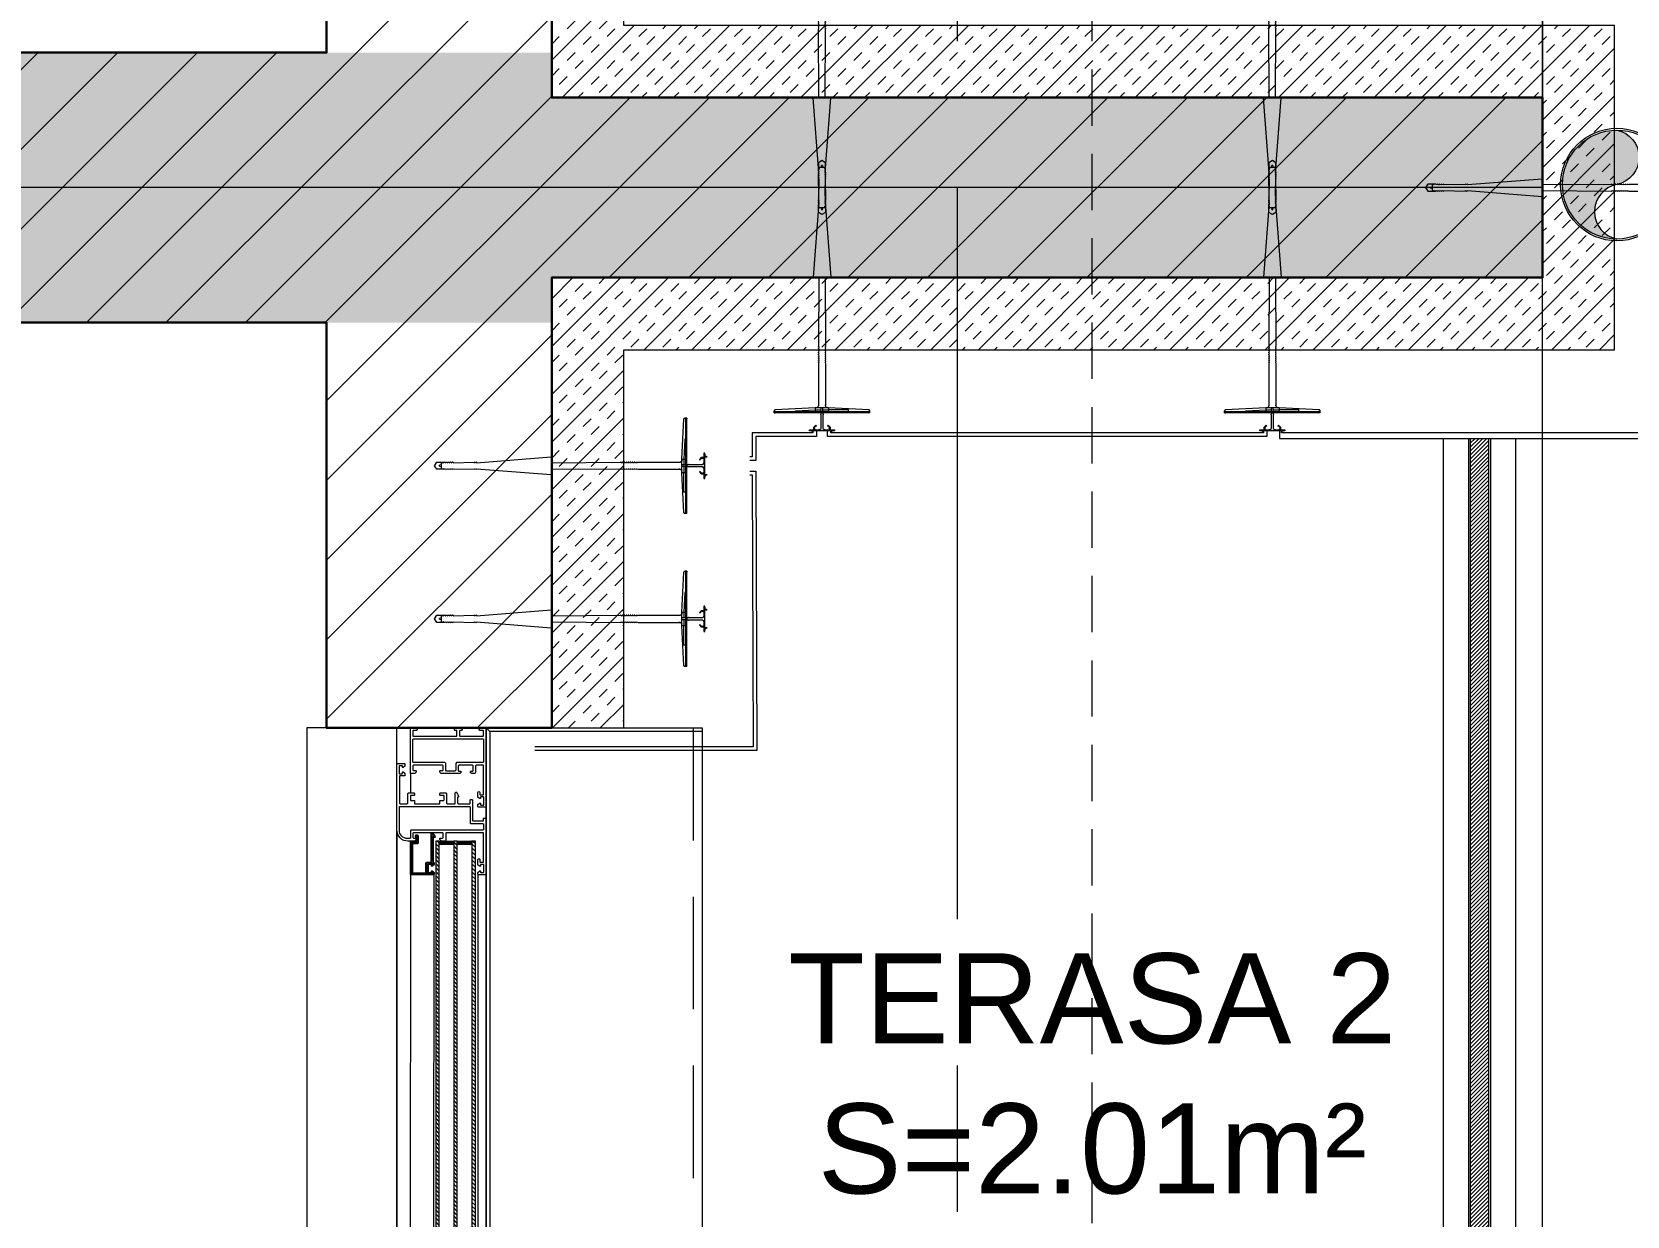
# Model space of a CAD drawing. Header units: centimetres. Extents: x 92587 to 105438, y -55119 to -48334.
# Drawn here: x 95411.4 to 95588.5, y -51086.6 to -50955.1 of the extents above; entities that cross this region are included whole.
import ezdxf

# ---------------------------------------------------------------- set-up
doc = ezdxf.new("R2010")
doc.units = ezdxf.units.CM
doc.header["$LTSCALE"] = 50
doc.header["$MEASUREMENT"] = 0
for name, pattern in [('AUSGEZOGEN', [0]), ('AXES', [2, 1.25, -0.25, 0.25, -0.25]), ('CACHE', [0.375, 0.25, -0.125]), ('CORNER', [20, 0, -20])]:
    doc.linetypes.add(name, pattern=pattern)
doc.layers.get('0').update_dxf_attribs({"color": 8})
for name, color, linetype, lineweight in [('ACITOP', 214, 'Continuous', 18), ('BETON CACHE', 4, 'CACHE', 5), ('CONSOLE ISOL.', 214, 'Continuous', 15), ('ISOLATION', 252, 'Continuous', 0), ('MACONNERIE COUPE', 7, 'Continuous', 30), ('MACONNERIE HACHURE', 253, 'Continuous', 13), ('WD_Corner', 154, 'Continuous', 5), ('WD_Dowel', 154, 'Continuous', 5), ('WD_Text_Legende', 154, 'AUSGEZOGEN', 5), ('WINDOWS', 21, 'Continuous', 5)]:
    doc.layers.add(name, color=color, linetype=linetype, lineweight=lineweight)
for name, color, linetype in [('AXES', 10, 'AXES'), ('BORD', 5, 'Continuous'), ('TALUS', 2, 'Continuous')]:
    doc.layers.add(name, color=color, linetype=linetype)
doc.layers.add('DEMOL', color=7, linetype='Continuous', lineweight=60, true_color=0xa87e00)
doc.layers.add('HYPALON', color=7, linetype='Continuous', true_color=0xffaa00)
doc.layers.add('WD_Assist1', color=6, linetype='CORNER', lineweight=0, plot=False)
doc.styles.add('RS_TEXT_1.50', font='arial.ttf', dxfattribs={"height": 12.5})

# ---------------------------------------------------------------- blocks, each defined once
blk = doc.blocks.new('A$C1cd8c289')
at = {"layer": 'AXES', "lineweight": 5, "ltscale": 1.3}
blk.add_line((805, 1580), (805, -1344.97), dxfattribs=at)
blk = doc.blocks.new('DRITARE POS 3')
at = {"layer": 'WINDOWS'}
h = blk.add_hatch(dxfattribs=at)
h.set_pattern_fill('ANSI31', color=140, scale=2.5, angle=450)
h.set_pattern_definition([(135, (-46708.9128, -43842.58123), (-0.2209708691, -0.2209708691), [])])
h.paths.add_polyline_path([(-8.71, -90.15), (-8.71, -147.54), (-8.31, -147.54), (-8.31, -90.15)])
h.paths.add_polyline_path([(-6.71, -90.15), (-6.71, -147.54), (-6.31, -147.54), (-6.31, -90.15)])
h.paths.add_polyline_path([(-4.71, -90.15), (-4.71, -147.53), (-4.31, -147.53), (-4.31, -90.15)])
at = {"layer": 'WINDOWS', "transparency": 33554559}
h = blk.add_hatch(dxfattribs=at)
h.set_pattern_fill('ANSI31', color=140, angle=450)
h.set_pattern_definition([(135, (-46708.90849, -43859.58123), (-0.08838834765, -0.08838834765), [])])
h.paths.add_polyline_path([(-6.71, -147.54), (-8.31, -147.54), (-8.31, -147.14), (-6.71, -147.14)])
h.paths.add_polyline_path([(-4.71, -147.54), (-6.31, -147.54), (-6.31, -147.14), (-4.71, -147.14)])
h.paths.add_polyline_path([(-6.71, -90.55), (-8.31, -90.55), (-8.31, -90.15), (-6.71, -90.15)])
h.paths.add_polyline_path([(-4.71, -90.55), (-6.31, -90.55), (-6.31, -90.15), (-4.71, -90.15)])
h = blk.add_hatch(dxfattribs=at)
h.set_pattern_fill('ANSI31', color=256, angle=450)
h.set_pattern_definition([(135, (-46708.71279, -43842.58135), (-0.08838834765, -0.08838834765), [])])
h.paths.add_polyline_path([(-1.72, -147.16, -0.414214), (-1.81, -147.25), (-2.28, -147.25, 0.414214), (-2.37, -147.34), (-2.37, -148.08, 1.835735), (-2.15, -147.94), (-2.15, -147.47), (-1.74, -147.47), (-1.5, -147.53), (-1.5, -143.85, 0.414214), (-1.55, -143.8), (-4.06, -143.8, 0.414214), (-4.12, -143.85), (-4.12, -144.06, 0.250765), (-4.09, -144.1), (-3.92, -144.24, 0.599022), (-3.84, -144.19), (-3.84, -144.06), (-3.46, -144.06), (-3.46, -144.92), (-3.84, -144.92), (-3.84, -144.79, 0.649779), (-3.93, -144.74), (-4.1, -144.88, 0.212283), (-4.12, -144.92), (-4.12, -145.12, 0.414214), (-4.06, -145.18), (-4.02, -145.18), (-4.02, -147.92), (-4.15, -147.92, 0.603122), (-4.23, -148.07), (-3.99, -148.42, 0.737396), (-3.82, -148.37), (-3.82, -145.18), (-3.31, -145.18, 0.414214), (-3.22, -145.08), (-3.22, -144.02), (-1.81, -144.02, -0.414214), (-1.72, -144.11)])
at = {"layer": 'WINDOWS', "color": 165, "linetype": 'CACHE'}
blk.add_line((-32.9, -160.11), (-32.9, 0), dxfattribs=at)
at = {"layer": 'WINDOWS'}
for p, q in [((-0.01, -148.63), (0, -88.98)), ((-9.89, -143.83), (-9.89, -93.83)), ((-9, -143.85), (-9, -93.83)), ((-4.11, -93.84), (-4.12, -143.85)), ((-1.5, -143.85), (-1.49, -93.84)), ((-9.9, -151.38), (-9.9, -150)), ((-1.5, -155.12), (-1.5, -152.86))]:
    blk.add_line(p, q, dxfattribs=at)
at = {"layer": 'WINDOWS', "color": 165}
for points in [[(-9.9, 0), (-9.9, -160.11), (-33.9, -160.11), (-33.9, 0)], [(-10.3, -159.71), (-10.3, -0.4), (-9.9, 0), (-9.9, -160.11)], [(0, 0), (0, -160.11), (10, -160.11), (10, 0)], [(-9.9, -160.11), (-33.9, -160.11), (-33.9, -159.71), (-10.3, -159.71)]]:
    blk.add_lwpolyline(points, close=True, dxfattribs=at)
at = {"layer": 'WINDOWS'}
for points in [[(-9.9, -160.11), (-9.9, 0), (0, 0), (0, -160.11)], [(-1.78, -158.84), (-1.83, -158.9), (-9.56, -158.9), (-9.62, -158.84), (-9.62, -156.3), (-9.56, -156.25), (-6.63, -156.25), (-6.54, -156.15), (-6.54, -155.41), (-6.44, -155.31), (-5.51, -155.31), (-5.42, -155.41), (-5.42, -156.15), (-5.32, -156.25), (-1.83, -156.25), (-1.78, -156.3)]]:
    blk.add_lwpolyline(points, close=True, dxfattribs=at)
at = {"layer": 'WINDOWS', "color": 140}
for points in [[(-8.71, -90.15), (-8.71, -147.54), (-8.31, -147.54), (-8.31, -90.15)], [(-6.71, -90.15), (-6.71, -147.54), (-6.31, -147.54), (-6.31, -90.15)], [(-4.71, -90.15), (-4.71, -147.53), (-4.31, -147.53), (-4.31, -90.15)], [(-6.71, -147.54), (-8.31, -147.54), (-8.31, -147.14), (-6.71, -147.14)], [(-4.71, -147.54), (-6.31, -147.54), (-6.31, -147.14), (-4.71, -147.14)]]:
    blk.add_lwpolyline(points, close=True, dxfattribs=at)
at = {"layer": 'WINDOWS'}
for points in [[(0, -156.1, -0.414214), (-0.06, -156.15), (-0.84, -156.15, -0.414214), (-0.9, -156.1), (-0.9, -155.89, -0.250765), (-0.88, -155.85), (-0.71, -155.72, -0.599022), (-0.62, -155.76), (-0.62, -155.86, 0.414214), (-0.56, -155.91), (-0.3, -155.91, 0.414214), (-0.25, -155.86), (-0.25, -155.07, 0.414214), (-0.3, -155.02), (-0.56, -155.02, 0.414214), (-0.62, -155.07), (-0.62, -155.16, -0.599022), (-0.71, -155.21), (-0.88, -155.08, -0.250765), (-0.9, -155.03), (-0.9, -154.83, -0.414214), (-0.84, -154.77), (-0.34, -154.77, 0.414214), (-0.28, -154.72), (-0.28, -151.77, 0.414214), (-0.38, -151.67), (-1.12, -151.67, 0.414214), (-1.22, -151.77), (-1.22, -152.79, -0.414214), (-1.31, -152.89), (-1.87, -152.89, -0.414214), (-1.96, -152.79), (-1.96, -152.66, -0.414214), (-1.91, -152.61), (-1.55, -152.61, 0.414214), (-1.5, -152.55), (-1.5, -152.1, 0.414214), (-1.55, -152.05), (-1.91, -152.05, -0.414214), (-1.96, -151.99), (-1.96, -151.73, 0.414214), (-2.02, -151.67), (-4.71, -151.67, 0.414214), (-4.76, -151.73), (-4.76, -151.99, -0.414214), (-4.82, -152.05), (-5.17, -152.05, 0.414214), (-5.23, -152.1), (-5.23, -152.55, 0.414214), (-5.17, -152.61), (-4.82, -152.61, -0.414214), (-4.76, -152.66), (-4.76, -152.79, -0.414214), (-4.86, -152.89), (-5.42, -152.89, -0.414214), (-5.51, -152.79), (-5.51, -151.77, 0.414214), (-5.6, -151.67), (-6.39, -151.67, 0.414214), (-6.48, -151.77), (-6.48, -152.89, -0.809546), (-6.66, -152.93), (-6.85, -152.5, -0.543142), (-6.8, -152.42, 0.414214), (-6.74, -152.36), (-6.74, -151.77, 0.414214), (-6.84, -151.67), (-8.07, -151.67, 0.414214), (-8.12, -151.73), (-8.12, -152.08, -0.414214), (-8.18, -152.14), (-8.35, -152.14, -0.414214), (-8.4, -152.08), (-8.4, -149.86, 0.414214), (-8.5, -149.77), (-9.56, -149.77, 0.414214), (-9.62, -149.83), (-9.62, -150.03, -0.414214), (-9.67, -150.09), (-9.84, -150.09, -0.414214), (-9.9, -150.03), (-9.9, -143.85, -0.414214), (-9.84, -143.8), (-9.06, -143.8, -0.414214), (-9, -143.85), (-9, -144.06, -0.250765), (-9.03, -144.1), (-9.19, -144.24, -0.599022), (-9.28, -144.19), (-9.28, -144.1, 0.414214), (-9.34, -144.04), (-9.6, -144.04, 0.414214), (-9.65, -144.1), (-9.65, -144.88, 0.414214), (-9.6, -144.94), (-9.34, -144.94, 0.414214), (-9.28, -144.88), (-9.28, -144.79, -0.599022), (-9.19, -144.74), (-9.03, -144.87, -0.250765), (-9, -144.92), (-9, -145.5, -0.414214), (-9.06, -145.55), (-9.15, -145.55, -0.414214), (-9.21, -145.5), (-9.21, -145.23, 0.414214), (-9.26, -145.18), (-9.56, -145.18, 0.414214), (-9.62, -145.23), (-9.62, -148.41, 0.414214), (-9.56, -148.46), (-5.47, -148.46, 0.414214), (-5.42, -148.41), (-5.42, -147.59, -0.414214), (-5.36, -147.53), (-4.97, -147.53, -0.198912), (-4.93, -147.55), (-4.78, -147.7, -0.198912), (-4.76, -147.74), (-4.76, -147.81, -0.414214), (-4.82, -147.87), (-5.04, -147.87, 0.414214), (-5.14, -147.96), (-5.14, -148.37, 0.414214), (-5.04, -148.46), (-1.87, -148.46, 0.414214), (-1.78, -148.37), (-1.78, -147.96, 0.414214), (-1.87, -147.87), (-2.09, -147.87, -0.414214), (-2.15, -147.81), (-2.15, -147.74, -0.198912), (-2.13, -147.7), (-1.98, -147.55, -0.198912), (-1.94, -147.53), (-1.22, -147.53, -0.414214), (0, -148.74)], [(-1.74, -147.47), (-2.09, -147.47, 0.414214), (-2.15, -147.53), (-2.15, -147.9, 0.247394), (-2.13, -147.95, -1.657435), (-2.37, -148.08), (-2.37, -147.34, -0.414214), (-2.28, -147.25), (-1.81, -147.25, 0.414214), (-1.72, -147.16), (-1.72, -144.11, 0.414214), (-1.81, -144.02), (-3.16, -144.02, 0.414214), (-3.22, -144.08), (-3.22, -145.08, -0.414214), (-3.31, -145.18), (-3.76, -145.18, 0.414214), (-3.82, -145.23), (-3.82, -148.37, -0.737396), (-3.99, -148.42), (-4.23, -148.07, -0.603122), (-4.15, -147.92), (-4.08, -147.92, 0.414214), (-4.02, -147.87), (-4.02, -145.18), (-4.06, -145.18, -0.414214), (-4.12, -145.12), (-4.12, -144.92, -0.250765), (-4.09, -144.87), (-3.92, -144.74, -0.599022), (-3.84, -144.79), (-3.84, -144.86, 0.414214), (-3.78, -144.92), (-3.52, -144.92, 0.414214), (-3.46, -144.86), (-3.46, -144.11, 0.414214), (-3.52, -144.06), (-3.78, -144.06, 0.414214), (-3.84, -144.11), (-3.84, -144.19, -0.599022), (-3.92, -144.24), (-4.09, -144.1, -0.250765), (-4.12, -144.06), (-4.12, -143.85, -0.414214), (-4.06, -143.8), (-1.55, -143.8, -0.414214), (-1.5, -143.85), (-1.5, -147.47), (-1.5, -147.53), (-1.74, -147.53)], [(-1.5, -147.9, -0.414214), (-1.4, -147.81), (-1.18, -147.81), (-1.18, -147.81, -0.414214), (-0.28, -148.74), (-0.28, -151.34, -0.414214), (-0.34, -151.39), (-8.07, -151.39, -0.414214), (-8.12, -151.34), (-8.12, -149.58, 0.414214), (-8.22, -149.49), (-9.52, -149.49, -0.414214), (-9.62, -149.4), (-9.62, -148.84, -0.414214), (-9.52, -148.74), (-1.59, -148.74, 0.414214), (-1.5, -148.65)], [(-7.08, -155.11), (-7.02, -155.05, -0.198912), (-6.98, -155.03), (-4.97, -155.03, -0.198912), (-4.93, -155.05), (-4.78, -155.2, -0.198912), (-4.76, -155.24), (-4.76, -155.31, -0.414214), (-4.82, -155.37), (-5.01, -155.37, 0.340481), (-5.14, -155.46), (-5.14, -155.87, 0.414214), (-5.04, -155.97), (-1.87, -155.97, 0.414214), (-1.78, -155.87), (-1.78, -155.46, 0.414214), (-1.87, -155.37), (-2.09, -155.37, -0.414214), (-2.15, -155.31), (-2.15, -155.24, -0.198912), (-2.13, -155.2), (-1.98, -155.05, -0.198912), (-1.94, -155.03), (-1.55, -155.03, -0.414214), (-1.5, -155.09), (-1.5, -160.06, -0.414214), (-1.55, -160.11), (-2.13, -160.11, -0.322823), (-2.19, -160.07), (-2.24, -159.91, -0.511918), (-2.19, -159.83), (-1.87, -159.83, 0.414214), (-1.78, -159.74), (-1.78, -159.27, 0.414214), (-1.87, -159.18), (-6.57, -159.18, 0.414214), (-6.67, -159.27), (-6.67, -159.74, 0.414214), (-6.57, -159.83), (-6.44, -159.83, -0.511918), (-6.39, -159.91), (-6.45, -160.07, -0.322823), (-6.5, -160.11), (-7.12, -160.11, -0.322823), (-7.17, -160.07), (-7.23, -159.91, -0.511918), (-7.17, -159.83), (-7.04, -159.83, 0.414214), (-6.95, -159.74), (-6.95, -159.27, 0.414214), (-7.04, -159.18), (-9.52, -159.18, 0.414214), (-9.62, -159.27), (-9.62, -159.74, 0.414214), (-9.52, -159.83), (-9.21, -159.83, -0.511918), (-9.15, -159.91), (-9.21, -160.07, -0.322823), (-9.26, -160.11), (-9.84, -160.11, -0.414214), (-9.9, -160.06), (-9.9, -151.36, -0.414214), (-9.84, -151.3), (-9.06, -151.3, -0.414214), (-9, -151.36), (-9, -151.6, -0.250765), (-9.03, -151.65), (-9.19, -151.76, -0.599022), (-9.28, -151.71), (-9.28, -151.6, 0.414214), (-9.34, -151.54), (-9.6, -151.54, 0.414214), (-9.65, -151.6), (-9.65, -152.38, 0.414214), (-9.6, -152.44), (-9.34, -152.44, 0.414214), (-9.28, -152.38), (-9.28, -152.31, -0.599022), (-9.19, -152.26), (-9.03, -152.37, -0.250765), (-9, -152.42), (-9, -152.95, -1), (-9.21, -152.95), (-9.21, -152.74, 0.414214), (-9.26, -152.68), (-9.56, -152.68, 0.414214), (-9.62, -152.74), (-9.62, -155.91, 0.414214), (-9.56, -155.97), (-8.83, -155.97, 0.414214), (-8.74, -155.87), (-8.74, -155.22, -0.414214), (-8.55, -155.03), (-8.3, -155.03, -0.198912), (-8.26, -155.05), (-8.2, -155.11, -0.198912), (-8.18, -155.15), (-8.18, -155.26, -0.414214), (-8.24, -155.31), (-8.4, -155.31, 0.414214), (-8.46, -155.37), (-8.46, -155.87, 0.414214), (-8.37, -155.97), (-6.91, -155.97, 0.414214), (-6.82, -155.87), (-6.82, -155.37, 0.414214), (-6.87, -155.31), (-7.04, -155.31, -0.414214), (-7.1, -155.26), (-7.1, -155.15, -0.198912)]]:
    blk.add_lwpolyline(points, format="xyb", close=True, dxfattribs=at)
blk = doc.blocks.new('ankeri')
at = {"layer": 'WD_Assist1'}
for p, q in [((-2.32, 5.2), (-2.54, 0.59)), ((-2.22, 5.3), (-2.32, 5.2)), ((-2, 5.3), (-2.22, 5.3)), ((-2, -5.3), (-2, 5.3)), ((-29.75, 0.39), (-30, 0)), ((-30, 0), (-29.75, -0.39)), ((-2.76, 0.39), (-29.75, 0.39)), ((-2.54, 0.59), (-2.76, 0.39)), ((-29.75, -0.39), (-2.76, -0.39)), ((-2.76, -0.39), (-2.54, -0.59)), ((-2.54, -0.59), (-2.32, -5.2)), ((-2.32, -5.2), (-2.22, -5.3)), ((-2.22, -5.3), (-2, -5.3))]:
    blk.add_line(p, q, dxfattribs=at)
at = {"layer": 'WD_Corner', "lineweight": 5}
blk.add_lwpolyline([(-2, 0.1), (-1.85, 0.1, -1), (-1.75, 0.1), (-0.25, 0.1, 0.185242), (-0.1, 0.55), (-0.1, 0.72), (-0.15, 0.73), (-0.15, 0.74), (-0.1, 0.75), (-0.1, 0.85), (-0.3, 0.85), (-0.3, 0.8), (-0.32, 0.8), (-0.33, 0.85), (-0.38, 0.85), (-0.5, 0.73), (-0.47, 0.68), (-0.48, 0.68), (-0.53, 0.7), (-0.54, 0.69), (-0.51, 0.65), (-0.54, 0.62), (-0.61, 0.69), (-0.4, 0.9), (-0.1, 0.9), (-0.1, 1.4), (0, 1.4), (0.05, 1.2), (0, 1.2), (0.05, 1.1), (0, 1.1), (0.25, 1), (0, 1), (0, -1), (0.25, -1), (0, -1.1), (0.05, -1.1), (0, -1.2), (0.05, -1.2), (0, -1.4), (-0.1, -1.4), (-0.1, -0.9), (-0.4, -0.9), (-0.61, -0.69), (-0.54, -0.62), (-0.51, -0.65), (-0.54, -0.69), (-0.53, -0.7), (-0.48, -0.68), (-0.47, -0.68), (-0.5, -0.73), (-0.38, -0.85), (-0.33, -0.85), (-0.32, -0.8), (-0.3, -0.8), (-0.3, -0.85), (-0.1, -0.85), (-0.1, -0.75), (-0.15, -0.74), (-0.15, -0.73), (-0.1, -0.72), (-0.1, -0.55, 0.185242), (-0.25, -0.1), (-1.75, -0.1, -1), (-1.85, -0.1), (-2, -0.1)], format="xyb", close=True, dxfattribs=at)
at = {"layer": 'WD_Dowel'}
for p, q in [((-2.32, 5.2), (-2.54, 0.74)), ((-2, 5.3), (-2.22, 5.3)), ((-2.11, 5.3), (-2.11, -5.3)), ((-2, 5.3), (-2, -5.3)), ((-2.11, 2.94), (-2.32, 2.94)), ((-2.32, 2.94), (-2.32, 0.74)), ((-29.75, 0.39), (-30, 0)), ((-30, 0), (-29.75, -0.39)), ((-28.88, 0.39), (-29.75, 0.39)), ((-29.47, 0.05), (-29.25, 0.09)), ((-29.47, 0.05), (-29.47, -0.05)), ((-29.25, 0.29), (-29.04, 0.37)), ((-29.25, 0.29), (-29.25, -0.29)), ((-28.88, 0.39), (-29.04, 0.34)), ((-29.04, 0.34), (-29.04, 0.37)), ((-28.82, 0.39), (-28.88, 0.39)), ((-28.82, 0.39), (-28.82, 0.34)), ((-28.82, 0.34), (-28.66, 0.39)), ((-28.61, 0.39), (-28.66, 0.39)), ((-28.61, 0.39), (-28.66, 0.39)), ((-28.61, 0.39), (-28.61, 0.34)), ((-28.61, 0.34), (-28.44, 0.39)), ((-28.39, 0.39), (-28.44, 0.39)), ((-28.39, 0.39), (-28.39, 0.34)), ((-28.39, 0.34), (-28.23, 0.39)), ((-28.17, 0.39), (-28.23, 0.39)), ((-28.17, 0.39), (-28.17, 0.34)), ((-28.17, 0.34), (-28.01, 0.39)), ((-27.96, 0.39), (-28.01, 0.39)), ((-27.96, 0.39), (-27.96, 0.34)), ((-27.96, 0.34), (-25.61, 0.39)), ((-25.56, 0.39), (-25.61, 0.39)), ((-25.56, 0.39), (-25.56, 0.34)), ((-25.56, 0.34), (-25.4, 0.39)), ((-25.34, 0.39), (-25.4, 0.39)), ((-25.34, 0.34), (-17.05, 0.99)), ((-25.34, 0.39), (-25.34, 0.34)), ((-17, 0.99), (-17.05, 0.99)), ((-17, 0.99), (-17, 0.34)), ((-17, 0.34), (-9.36, 0.39)), ((-9.3, 0.39), (-9.36, 0.39)), ((-9.3, 0.39), (-9.3, 0.34)), ((-9.3, 0.34), (-9.14, 0.39)), ((-9.09, 0.39), (-9.14, 0.39)), ((-9.09, 0.39), (-9.09, 0.34)), ((-9.09, 0.34), (-8.93, 0.39)), ((-8.87, 0.39), (-8.93, 0.39)), ((-8.87, 0.39), (-8.87, 0.34)), ((-8.87, 0.34), (-8.71, 0.39)), ((-8.66, 0.39), (-8.71, 0.39)), ((-8.66, 0.39), (-8.66, 0.34)), ((-8.66, 0.34), (-8.5, 0.39)), ((-8.44, 0.39), (-8.5, 0.39)), ((-8.44, 0.39), (-8.44, 0.34)), ((-8.44, 0.34), (-8.28, 0.39)), ((-8.23, 0.39), (-8.28, 0.39)), ((-8.23, 0.39), (-8.23, 0.34)), ((-8.23, 0.34), (-8.06, 0.39)), ((-8.01, 0.39), (-8.06, 0.39)), ((-8.01, 0.39), (-8.01, 0.34)), ((-8.01, 0.34), (-7.85, 0.39)), ((-7.79, 0.39), (-7.85, 0.39)), ((-7.79, 0.39), (-7.79, 0.34)), ((-7.79, 0.34), (-7.63, 0.39)), ((-7.58, 0.39), (-7.63, 0.39)), ((-7.58, 0.39), (-7.58, 0.34)), ((-7.58, 0.34), (-7.42, 0.39)), ((-7.42, 0.39), (-2.76, 0.39)), ((-2.54, 0.74), (-2.54, -0.74)), ((-2.54, 0.74), (-2.11, 0.74)), ((-2.11, 0.1), (-2.54, 0.1)), ((-2.32, 0.1), (-2.32, 0.74)), ((-29.75, -0.39), (-28.88, -0.39)), ((-29.25, -0.1), (-29.47, -0.05)), ((-29.25, -0.29), (-29.04, -0.37)), ((-29.04, -0.37), (-29.04, -0.34)), ((-29.04, -0.34), (-28.88, -0.39)), ((-28.82, -0.39), (-28.88, -0.39)), ((-28.82, -0.39), (-28.82, -0.34)), ((-28.82, -0.34), (-28.66, -0.39)), ((-28.61, -0.39), (-28.66, -0.39)), ((-28.61, -0.39), (-28.61, -0.34)), ((-28.61, -0.34), (-28.44, -0.39)), ((-28.39, -0.39), (-28.44, -0.39)), ((-28.39, -0.39), (-28.39, -0.34)), ((-28.39, -0.34), (-28.23, -0.39)), ((-28.17, -0.39), (-28.23, -0.39)), ((-28.17, -0.39), (-28.17, -0.34)), ((-28.17, -0.34), (-28.01, -0.39)), ((-27.96, -0.39), (-28.01, -0.39)), ((-27.96, -0.39), (-27.96, -0.34)), ((-27.96, -0.34), (-25.61, -0.39)), ((-25.56, -0.39), (-25.61, -0.39)), ((-25.56, -0.39), (-25.56, -0.34)), ((-25.56, -0.34), (-25.4, -0.39)), ((-25.34, -0.39), (-25.4, -0.39)), ((-25.34, -0.39), (-25.34, -0.34)), ((-25.34, -0.34), (-17.05, -0.99)), ((-17, -0.99), (-17.05, -0.99)), ((-17, -0.99), (-17, -0.34)), ((-17, -0.34), (-9.36, -0.39)), ((-9.3, -0.39), (-9.36, -0.39)), ((-9.3, -0.39), (-9.3, -0.34)), ((-9.3, -0.34), (-9.14, -0.39)), ((-9.09, -0.39), (-9.14, -0.39)), ((-9.09, -0.39), (-9.09, -0.34)), ((-9.09, -0.34), (-8.93, -0.39)), ((-8.87, -0.39), (-8.93, -0.39)), ((-8.87, -0.39), (-8.87, -0.34)), ((-8.87, -0.34), (-8.71, -0.39)), ((-8.66, -0.39), (-8.71, -0.39)), ((-8.66, -0.39), (-8.66, -0.34)), ((-8.66, -0.34), (-8.5, -0.39)), ((-8.44, -0.39), (-8.5, -0.39)), ((-8.44, -0.39), (-8.44, -0.34)), ((-8.44, -0.34), (-8.28, -0.39)), ((-8.23, -0.39), (-8.28, -0.39)), ((-8.23, -0.39), (-8.23, -0.34)), ((-8.23, -0.34), (-8.06, -0.39)), ((-8.01, -0.39), (-8.06, -0.39)), ((-8.01, -0.39), (-8.01, -0.34)), ((-8.01, -0.34), (-7.85, -0.39)), ((-7.79, -0.39), (-7.85, -0.39)), ((-7.79, -0.39), (-7.79, -0.34)), ((-7.79, -0.34), (-7.63, -0.39)), ((-7.58, -0.39), (-7.63, -0.39)), ((-7.58, -0.39), (-7.58, -0.34)), ((-7.58, -0.34), (-7.42, -0.39)), ((-7.42, -0.39), (-2.76, -0.39)), ((-2.11, -0.1), (-2.54, -0.1)), ((-2.54, -0.74), (-2.11, -0.74)), ((-2.54, -0.74), (-2.32, -5.2)), ((-2.32, -0.74), (-2.32, -0.1)), ((-2.22, -2.94), (-2.32, -0.74)), ((-2.11, -2.94), (-2.22, -2.94)), ((-2, -5.3), (-2.22, -5.3))]:
    blk.add_line(p, q, dxfattribs=at)
for centre, major_axis, start_param, end_param in [((-2.22, 5.2), (0.108, 0), 1.570796, 3.141593), ((-2.76, 0.59), (0.216, 0), -1.570795, 0), ((-2.76, -0.59), (-0.216, 0), 3.141593, 4.712389), ((-2.22, -5.2), (0.108, 0), 3.141593, 4.712389)]:
    blk.add_ellipse(centre, major_axis=major_axis, ratio=0.909091, start_param=start_param, end_param=end_param, dxfattribs=at)
blk = doc.blocks.new('A$C2225a440')
at = {"layer": 'ACITOP', "ltscale": 0.5, "true_color": 0x2776bb, "transparency": 33554559}
h = blk.add_hatch(color=152, dxfattribs=at)
h.dxf.hatch_style = 1
h.paths.add_polyline_path([(0, 6.05, 0.414214), (-6.05, 0, 0.414214), (0, -6.05, -0.823148), (0, 0, 0.810651)])
at = {"layer": 'ACITOP', "ltscale": 0.5}
blk.add_lwpolyline([(0, 6.05, -0.810651), (0, 0, 0.823148), (0, -6.05)], format="xyb", dxfattribs=at)
for radius in [6.25, 6.05]:
    blk.add_circle((0, 0), radius, dxfattribs=at)

msp = doc.modelspace()

# ---------------------------------------------------------------- hatches: boundary and pattern name
at = {"layer": 'ISOLATION', "transparency": 33554687}
h = msp.add_hatch(dxfattribs=at)
h.set_pattern_fill('INSUL', color=256, scale=10, angle=45)
h.set_pattern_definition([(45, (94479.1084, -53332.3623), (-2.6516504, 2.6516504), []), (45, (94478.2245, -53331.4784), (-2.6516504, 2.6516504), [1.25, -1.25]), (45, (94477.3406, -53330.5945), (-2.6516504, 2.6516504), [1.25, -1.25])])
h.paths.add_polyline_path([(95469.11, -51032.36), (95477.11, -51032.36), (95477.11, -50990.36), (95587.11, -50990.36), (95587.11, -50954.36), (95477.11, -50954.36), (95477.11, -50912.36), (95469.11, -50912.36), (95469.11, -50962.36), (95579.11, -50962.36), (95579.11, -50982.36), (95469.11, -50982.36)])
at = {"layer": 'MACONNERIE HACHURE'}
h = msp.add_hatch(dxfattribs=at)
h.set_pattern_fill('ANSI31', color=256, scale=50, style=0)
h.set_pattern_definition([(45, (0, 5835.283), (-4.41941738, 4.41941738), [])])
h.paths.add_polyline_path([(93729.11, -50527.36), (93729.11, -50358.36), (93801.11, -50358.36), (93801.11, -50337.36), (93779.11, -50337.36), (93779.11, -50332.36), (93959.11, -50332.36), (93959.11, -50344.36), (93909.11, -50344.36), (93909.11, -50517.36), (93887.11, -50517.36), (93887.11, -50505.36), (93897.11, -50505.36), (93897.11, -50344.36), (93806.11, -50344.36), (93806.11, -50363.36), (93749.11, -50363.36), (93749.11, -50505.36), (93805.11, -50505.36), (93805.11, -50517.36), (93741.11, -50517.36), (93741.11, -50527.36)])
h.paths.add_polyline_path([(94298.94, -51192.36), (94249.11, -51192.36), (94249.11, -51152.36), (94298.94, -51152.36)])
h.paths.add_polyline_path([(94459.11, -51192.36), (94419.11, -51192.36), (94419.11, -51152.36), (94459.11, -51152.36)])
h.paths.add_polyline_path([(94319.11, -51547.36), (94229.11, -51547.36), (94229.11, -51487.36), (94076.11, -51487.36), (94076.11, -51547.36), (94064.11, -51547.36), (94064.11, -51427.36), (94084.11, -51427.36), (94084.11, -51462.36), (94249.11, -51462.36), (94249.11, -51511.36), (94319.11, -51511.36), (94319.11, -51462.36), (94354.11, -51462.36), (94354.11, -51482.36), (94344.11, -51482.36), (94344.11, -51532.36), (94319.11, -51532.36), (94319.11, -51516.36), (94249.11, -51516.36), (94249.11, -51542.36), (94319.11, -51542.36)])
h.paths.add_polyline_path([(93749.11, -49932.36), (93849.11, -49932.36), (93849.11, -49907.36), (93749.11, -49907.36)])
h.paths.add_polyline_path([(93514.11, -51940.47), (93489.11, -51940.47), (93489.11, -51987.36), (93514.11, -51987.36)])
h.paths.add_polyline_path([(93514.11, -50042.36), (93489.11, -50042.36), (93489.11, -50022.36), (93514.11, -50022.36)])
h.paths.add_polyline_path([(94196.61, -51192.36), (94214.11, -51192.36), (94214.11, -51172.36), (94196.61, -51172.36)])
h.paths.add_polyline_path([(93874.11, -51305.36), (93864.11, -51305.36), (93864.11, -51317.36), (93904.11, -51317.36), (93904.11, -51305.36), (93894.11, -51305.36), (93894.11, -50987.36), (94064.11, -50987.36), (94064.11, -51305.36), (93986.1, -51305.36), (93986.1, -51317.36), (94064.11, -51317.36), (94064.11, -51327.36), (94084.11, -51327.36), (94084.11, -51192.36), (94096.61, -51192.36), (94096.61, -51172.36), (94084.11, -51172.36), (94084.11, -50957.36), (94063.11, -50957.36), (94063.11, -50627.36), (93965.1, -50627.36), (93965.1, -50639.36), (94043.11, -50639.36), (94043.11, -50957.36), (93873.11, -50957.36), (93873.11, -50639.36), (93883.11, -50639.36), (93883.11, -50627.36), (93843.11, -50627.36), (93843.11, -50639.36), (93853.11, -50639.36), (93853.11, -50957.36), (93514.11, -50957.36), (93514.11, -50912.36), (93489.11, -50912.36), (93489.11, -50962.36), (93379.11, -50962.36), (93379.11, -50982.36), (93489.11, -50982.36), (93489.11, -51032.36), (93514.11, -51032.36), (93514.11, -50987.36), (93874.11, -50987.36)])
h.paths.add_polyline_path([(93706.11, -50332.36), (93706.11, -50352.36), (93404.11, -50352.36), (93404.11, -50417.36), (93379.11, -50417.36), (93379.11, -50327.36), (93489.11, -50327.36), (93489.11, -50312.36), (93514.11, -50312.36), (93514.11, -50332.36)])
h.paths.add_polyline_path([(94149.11, -50235.36), (94174.11, -50235.36), (94174.11, -50513.36), (94226.11, -50513.36), (94226.11, -50535.36), (94214.11, -50535.36), (94214.11, -50525.36), (94089.11, -50525.36), (94089.11, -50513.36), (94149.11, -50513.36)])
h.paths.add_polyline_path([(94174.11, -50162.36), (94174.11, -50142.36), (94224.11, -50142.36), (94224.11, -50022.36), (94249.11, -50022.36), (94249.11, -50137.36), (94266.61, -50137.36), (94266.61, -50162.36)])
h.paths.add_polyline_path([(93514.11, -49972.36), (93514.11, -49932.36), (93569.11, -49932.36), (93569.11, -49907.36), (93489.11, -49907.36), (93489.11, -49972.36)])
h.paths.add_polyline_path([(94089.11, -49932.36), (94029.11, -49932.36), (94029.11, -49907.36), (94114.11, -49907.36), (94114.11, -49972.36), (94114.11, -49972.36), (94114.11, -50022.36), (94089.11, -50022.36)])
h.paths.add_polyline_path([(93514.11, -51612.36), (93514.11, -51670.47), (93489.11, -51670.47), (93489.11, -51617.36), (93379.11, -51617.36), (93379.11, -51527.36), (93404.11, -51527.36), (93404.11, -51592.36), (93737.11, -51592.36), (93737.11, -51419.36), (93749.11, -51419.36), (93749.11, -51427.36), (93805.11, -51427.36), (93805.11, -51439.36), (93749.11, -51439.36), (93749.11, -51587.36), (93897.11, -51587.36), (93897.11, -51439.36), (93887.11, -51439.36), (93887.11, -51427.36), (93909.11, -51427.36), (93909.11, -51600.36), (93958.97, -51600.36), (93958.97, -51612.36)])
h.paths.add_polyline_path([(93749.11, -51285.36), (93749.11, -51305.36), (93772.11, -51305.36), (93772.11, -51317.36), (93749.11, -51317.36), (93749.11, -51327.36), (93737.11, -51327.36), (93737.11, -51297.36), (93514.11, -51297.36), (93514.11, -51285.36)], flags=17)
h.paths.add_polyline_path([(93729.11, -50647.36), (93514.11, -50647.36), (93514.11, -50659.36), (93741.11, -50659.36), (93741.11, -50639.36), (93751.11, -50639.36), (93751.11, -50627.36), (93741.11, -50627.36), (93741.11, -50619.36), (93729.11, -50619.36)])
h.paths.add_polyline_path([(94314.11, -50647.36), (94314.11, -50635.36), (94226.11, -50635.36), (94226.11, -50627.36), (94214.11, -50627.36), (94214.11, -50647.36)])
h.paths.add_polyline_path([(93404.11, -51297.36), (93379.11, -51297.36), (93379.11, -51347.36), (93404.11, -51347.36)])
h.paths.add_polyline_path([(93404.11, -50647.36), (93379.11, -50647.36), (93379.11, -50597.36), (93404.11, -50597.36)])
h.paths.add_polyline_path([(93514.11, -51247.36), (93489.11, -51247.36), (93489.11, -51192.47), (93514.11, -51192.47)], flags=17)
h.paths.add_polyline_path([(93514.11, -50697.36), (93489.11, -50697.36), (93489.11, -50752.25), (93514.11, -50752.25)], flags=17)
h.paths.add_polyline_path([(94659.28, -51192.36), (94709.11, -51192.36), (94709.11, -51152.36), (94659.28, -51152.36)])
h.paths.add_polyline_path([(94499.11, -51192.36), (94539.11, -51192.36), (94539.11, -51152.36), (94499.11, -51152.36)])
h.paths.add_polyline_path([(94344.11, -52012.36), (94364.11, -52012.36), (94364.11, -52037.36), (94344.11, -52037.36)])
h.paths.add_polyline_path([(94029.11, -52012.36), (94029.11, -52037.36), (94209.11, -52037.36), (94209.11, -52012.36)])
h.paths.add_polyline_path([(94639.11, -51547.36), (94729.11, -51547.36), (94729.11, -51487.36), (94882.11, -51487.36), (94882.11, -51547.36), (94894.11, -51547.36), (94894.11, -51427.36), (94874.11, -51427.36), (94874.11, -51462.36), (94709.11, -51462.36), (94709.11, -51511.36), (94639.11, -51511.36), (94639.11, -51462.36), (94454.11, -51462.36), (94454.11, -51482.36), (94614.11, -51482.36), (94614.11, -51532.36), (94639.11, -51532.36), (94639.11, -51516.36), (94709.11, -51516.36), (94709.11, -51542.36), (94639.11, -51542.36)])
h.paths.add_polyline_path([(95209.11, -49932.36), (95109.11, -49932.36), (95109.11, -49907.36), (95209.11, -49907.36)])
h.paths.add_polyline_path([(95444.11, -51940.47), (95469.11, -51940.47), (95469.11, -51987.36), (95444.11, -51987.36)])
h.paths.add_polyline_path([(95444.11, -50042.36), (95469.11, -50042.36), (95469.11, -50022.36), (95444.11, -50022.36)])
h.paths.add_polyline_path([(94761.61, -51192.36), (94744.11, -51192.36), (94744.11, -51172.36), (94761.61, -51172.36)])
h.paths.add_polyline_path([(94464.11, -50162.36), (94446.61, -50162.36), (94446.61, -50137.36), (94464.11, -50137.36), (94464.11, -49972.36), (94494.11, -49972.36), (94494.11, -50137.36), (94511.72, -50137.36), (94511.72, -50162.36), (94494.11, -50162.36), (94494.11, -50635.36), (94562.11, -50635.36), (94562.11, -50647.36), (94494.11, -50647.36), (94494.11, -50822.36), (94464.11, -50822.36), (94464.11, -50647.36), (94396.11, -50647.36), (94396.11, -50635.36), (94464.11, -50635.36)])
h.paths.add_polyline_path([(95084.11, -51305.36), (95094.11, -51305.36), (95094.11, -51317.36), (95054.11, -51317.36), (95054.11, -51305.36), (95064.11, -51305.36), (95064.11, -50987.36), (94894.11, -50987.36), (94894.11, -51305.36), (94972.12, -51305.36), (94972.12, -51317.36), (94894.11, -51317.36), (94894.11, -51327.36), (94874.11, -51327.36), (94874.11, -51192.36), (94861.61, -51192.36), (94861.61, -51172.36), (94874.11, -51172.36), (94874.11, -50957.36), (94895.11, -50957.36), (94895.11, -50627.36), (94993.12, -50627.36), (94993.12, -50639.36), (94915.11, -50639.36), (94915.11, -50957.36), (95085.11, -50957.36), (95085.11, -50639.36), (95075.11, -50639.36), (95075.11, -50627.36), (95115.11, -50627.36), (95115.11, -50639.36), (95105.11, -50639.36), (95105.11, -50957.36), (95444.11, -50957.36), (95444.11, -50912.36), (95469.11, -50912.36), (95469.11, -50962.36), (95579.11, -50962.36), (95579.11, -50982.36), (95469.11, -50982.36), (95469.11, -51032.36), (95444.11, -51032.36), (95444.11, -50987.36), (95084.11, -50987.36)])
h.paths.add_polyline_path([(95229.11, -50358.36), (95157.11, -50358.36), (95157.11, -50337.36), (95179.11, -50337.36), (95179.11, -50332.36), (94999.11, -50332.36), (94999.11, -50344.36), (95049.11, -50344.36), (95049.11, -50517.36), (95071.11, -50517.36), (95071.11, -50505.36), (95061.11, -50505.36), (95061.11, -50344.36), (95152.11, -50344.36), (95152.11, -50363.36), (95209.11, -50363.36), (95209.11, -50505.36), (95153.11, -50505.36), (95153.11, -50517.36), (95217.11, -50517.36), (95217.11, -50527.36), (95229.11, -50527.36)])
h.paths.add_polyline_path([(95252.11, -50332.36), (95252.11, -50352.36), (95554.11, -50352.36), (95554.11, -50417.36), (95579.11, -50417.36), (95579.11, -50327.36), (95469.11, -50327.36), (95469.11, -50312.36), (95444.11, -50312.36), (95444.11, -50332.36)])
h.paths.add_polyline_path([(94809.11, -50235.36), (94784.11, -50235.36), (94784.11, -50513.36), (94732.11, -50513.36), (94732.11, -50535.36), (94744.11, -50535.36), (94744.11, -50525.36), (94869.11, -50525.36), (94869.11, -50513.36), (94809.11, -50513.36)])
h.paths.add_polyline_path([(94784.11, -50162.36), (94784.11, -50142.36), (94734.11, -50142.36), (94734.11, -50022.36), (94709.11, -50022.36), (94709.11, -50137.36), (94691.61, -50137.36), (94691.61, -50162.36)])
h.paths.add_polyline_path([(95444.11, -49972.36), (95444.11, -49932.36), (95389.11, -49932.36), (95389.11, -49907.36), (95469.11, -49907.36), (95469.11, -49972.36)])
h.paths.add_polyline_path([(94869.11, -49932.36), (94929.11, -49932.36), (94929.11, -49907.36), (94844.11, -49907.36), (94844.11, -49972.36), (94844.11, -49972.36), (94844.11, -50022.36), (94869.11, -50022.36)])
h.paths.add_polyline_path([(93514.11, -52012.36), (93569.11, -52012.36), (93569.11, -52037.36), (93514.11, -52037.36)])
h.paths.add_polyline_path([(93749.11, -52012.36), (93749.11, -52037.36), (93849.11, -52037.36), (93849.11, -52012.36)])
h.paths.add_polyline_path([(94464.11, -52012.36), (94614.11, -52012.36), (94614.11, -52037.36), (94464.11, -52037.36)])
h.paths.add_polyline_path([(94749.11, -52012.36), (95444.11, -52012.36), (95444.11, -52037.36), (94749.11, -52037.36)])
h.paths.add_polyline_path([(95444.11, -51612.36), (95444.11, -51670.47), (95469.11, -51670.47), (95469.11, -51617.36), (95579.11, -51617.36), (95579.11, -51527.36), (95554.11, -51527.36), (95554.11, -51592.36), (95221.11, -51592.36), (95221.11, -51419.36), (95209.11, -51419.36), (95209.11, -51427.36), (95153.11, -51427.36), (95153.11, -51439.36), (95209.11, -51439.36), (95209.11, -51587.36), (95061.11, -51587.36), (95061.11, -51439.36), (95071.11, -51439.36), (95071.11, -51427.36), (95049.11, -51427.36), (95049.11, -51600.36), (94999.24, -51600.36), (94999.24, -51612.36)])
h.paths.add_polyline_path([(95209.11, -51285.36), (95209.11, -51305.36), (95186.11, -51305.36), (95186.11, -51317.36), (95209.11, -51317.36), (95209.11, -51327.36), (95221.11, -51327.36), (95221.11, -51297.36), (95444.11, -51297.36), (95444.11, -51285.36)], flags=17)
h.paths.add_polyline_path([(95229.11, -50647.36), (95444.11, -50647.36), (95444.11, -50659.36), (95217.11, -50659.36), (95217.11, -50639.36), (95207.11, -50639.36), (95207.11, -50627.36), (95217.11, -50627.36), (95217.11, -50619.36), (95229.11, -50619.36)])
h.paths.add_polyline_path([(94644.11, -50647.36), (94644.11, -50635.36), (94732.11, -50635.36), (94732.11, -50627.36), (94744.11, -50627.36), (94744.11, -50647.36)])
h.paths.add_polyline_path([(95554.11, -51297.36), (95579.11, -51297.36), (95579.11, -51347.36), (95554.11, -51347.36)])
h.paths.add_polyline_path([(95554.11, -50647.36), (95579.11, -50647.36), (95579.11, -50597.36), (95554.11, -50597.36)])
h.paths.add_polyline_path([(95444.11, -51247.36), (95469.11, -51247.36), (95469.11, -51192.47), (95444.11, -51192.47)], flags=17)
h.paths.add_polyline_path([(95444.11, -50697.36), (95469.11, -50697.36), (95469.11, -50752.25), (95444.11, -50752.25)], flags=17)
at = {"layer": 'TALUS', "ltscale": 0.5, "true_color": 0xf8991e, "transparency": 33554610}
h = msp.add_hatch(color=30, dxfattribs=at)
h.dxf.hatch_style = 1
h.paths.add_polyline_path([(94744.11, -51192.36), (94894.11, -51192.36), (94894.21, -50987.36), (95469.11, -50987.36), (95469.11, -50982.36), (95579.11, -50982.36), (95579.11, -50962.36), (95469.11, -50962.36), (95469.11, -50957.36), (94874.11, -50957.36), (94874.11, -51172.36), (94744.11, -51172.36)])
h.paths.add_polyline_path([(94214.11, -51192.36), (94064.11, -51192.36), (94064, -50987.36), (93489.11, -50987.36), (93489.11, -50982.36), (93379.11, -50982.36), (93379.11, -50962.36), (93489.11, -50962.36), (93489.11, -50957.36), (94084.11, -50957.36), (94084.11, -51172.36), (94214.11, -51172.36)])
h.paths.add_polyline_path([(94464.11, -50822.36), (94494.11, -50822.36), (94494.11, -49972.36), (94464.11, -49972.36)])
at = {"layer": 'WINDOWS'}
h = msp.add_hatch(dxfattribs=at)
h.set_pattern_fill('ANSI31', color=140, scale=2.5, angle=540)
h.set_pattern_definition([(225, (43339.48665, -150901.05102), (0.2209708691, -0.2209708691), [])])
h.paths.add_polyline_path([(95571.11, -51233.18), (95571.11, -51000.21), (95573.11, -51000.21), (95573.11, -51233.18)])

# ---------------------------------------------------------------- linework, layer by layer
at = {"layer": 'BETON CACHE', "lineweight": 5, "ltscale": 0.5}
for points in [[(95579.11, -49972.36), (93379.11, -49972.36), (93379.11, -52037.36), (95579.11, -52037.36)], [(95529.11, -50022.36), (93429.11, -50022.36), (93429.11, -51987.36), (95529.11, -51987.36)]]:
    msp.add_lwpolyline(points, close=True, dxfattribs=at)
at = {"layer": 'BORD', "lineweight": 5, "ltscale": 0.5}
msp.add_lwpolyline([(95579.11, -51632.36), (95579.11, -50312.36), (95679.11, -50312.36), (95679.11, -50037.36), (95579.11, -50037.36), (95579.11, -49972.36), (95469.11, -49972.36), (95469.11, -49907.36), (94844.11, -49907.36), (94844.11, -49972.36), (94114.11, -49972.36), (94114.11, -49907.36), (93489.11, -49907.36), (93489.11, -49972.36), (93379.11, -49972.36), (93379.11, -50037.36), (93279.11, -50037.36), (93279.11, -50312.36), (93379.11, -50312.36), (93379.11, -51632.36)], dxfattribs=at)
at = {"layer": 'CONSOLE ISOL.'}
for points in [[(95579.11, -50972.36), (94884.11, -50972.36), (94884.11, -51192.36), (94744.11, -51192.36), (94744.11, -50822.36), (94479.11, -50822.36), (94479.11, -49972.36), (94844.11, -49972.36), (94844.11, -49907.36), (95469.11, -49907.36), (95469.11, -49972.36), (95579.11, -49972.36), (95579.11, -50037.36), (95679.11, -50037.36), (95679.11, -50312.36), (95579.11, -50312.36)], [(95579.11, -50972.36), (94884.11, -50972.36), (94884.11, -51192.36), (94744.11, -51192.36), (94744.11, -50822.36), (94479.11, -50822.36), (94479.11, -49972.36), (94844.11, -49972.36), (94844.11, -49907.36), (95469.11, -49907.36), (95469.11, -49972.36), (95579.11, -49972.36), (95579.11, -50037.36), (95679.11, -50037.36), (95679.11, -50312.36), (95579.11, -50312.36)], [(94884.11, -51192.36), (94874.11, -51192.36), (94874.11, -51462.36), (94709.11, -51462.36), (94709.11, -51542.36), (94626.61, -51542.36), (94626.61, -52037.36), (95579.11, -52037.36), (95579.11, -51972.36), (95679.11, -51972.36), (95679.11, -51632.36), (95579.11, -51632.36), (95579.11, -50972.36), (94884.11, -50972.36)]]:
    msp.add_lwpolyline(points, close=True, dxfattribs=at)
at = {"layer": 'HYPALON', "lineweight": 5, "ltscale": 0.5}
for points in [[(95568.11, -51233.18), (95568.11, -51000.21), (95576.11, -51000.21), (95576.11, -51233.18)], [(95570.91, -51233.18), (95570.91, -51000.21), (95573.31, -51000.21), (95573.31, -51233.18)]]:
    msp.add_lwpolyline(points, close=True, dxfattribs=at)
at = {"layer": 'ISOLATION', "lineweight": 5, "ltscale": 0.5}
msp.add_lwpolyline([(95469.11, -51032.36), (95477.11, -51032.36), (95477.11, -50990.36), (95587.11, -50990.36), (95587.11, -50954.36), (95477.11, -50954.36), (95477.11, -50912.36), (95469.11, -50912.36), (95469.11, -50962.36), (95579.11, -50962.36), (95579.11, -50982.36), (95469.11, -50982.36)], close=True, dxfattribs=at)
at = {"layer": 'MACONNERIE COUPE'}
msp.add_lwpolyline([(95075.11, -50627.36), (95115.11, -50627.36), (95115.11, -50639.36), (95105.11, -50639.36), (95105.11, -50957.36), (95444.11, -50957.36), (95444.11, -50912.36), (95469.11, -50912.36), (95469.11, -50962.36), (95579.11, -50962.36), (95579.11, -50982.36), (95469.11, -50982.36), (95469.11, -51032.36), (95444.11, -51032.36), (95444.11, -50987.36), (95084.11, -50987.36)], dxfattribs=at)
at = {"layer": 'WD_Corner', "lineweight": 5, "ltscale": 0.5}
msp.add_lwpolyline([(95596.11, -50973.36), (95596.36, -50973.36), (95596.36, -50999.61), (95550.11, -50999.61), (95550.11, -50999.36), (95549.91, -50999.36), (95549.91, -51000.21), (95596.96, -51000.21), (95596.96, -50973.16), (95596.11, -50973.16)], close=True, dxfattribs=at)
for points in [[(95498.11, -50999.36), (95498.11, -50999.61), (95491.36, -50999.61), (95491.36, -51002.25), (95491.11, -51002.25)], [(95498.51, -50999.36), (95498.51, -51000.01), (95491.76, -51000.01), (95491.76, -51002.65), (95491.11, -51002.65)], [(95548.51, -50999.36), (95548.51, -51000.01), (95499.71, -51000.01), (95499.71, -50999.36)], [(95548.11, -50999.36), (95548.11, -50999.61), (95500.11, -50999.61), (95500.11, -50999.36)], [(95491.11, -51003.85), (95491.76, -51003.85), (95491.87, -51034.86), (95467.22, -51034.86)], [(95491.11, -51004.25), (95491.36, -51004.25), (95491.47, -51034.46), (95467.22, -51034.46)]]:
    msp.add_lwpolyline(points, dxfattribs=at)
at = {"layer": 'WINDOWS', "color": 140}
msp.add_lwpolyline([(95571.11, -51233.18), (95571.11, -51000.21), (95573.11, -51000.21), (95573.11, -51233.18)], close=True, dxfattribs=at)

# ---------------------------------------------------------------- block references
at = {"lineweight": 5, "rotation": 180}
msp.add_blockref('DRITARE POS 3', (95451.92, -51192.47), dxfattribs=at)
at = {"layer": 'ACITOP', "ltscale": 0.5}
msp.add_blockref('A$C2225a440', (95587.36, -50972.02), dxfattribs=at)
at = {"layer": 'MACONNERIE COUPE', "lineweight": 5, "ltscale": 0.5}
msp.add_blockref('A$C1cd8c289', (94709.11, -50862.36), dxfattribs=at)
at = {"layer": 'WD_Text_Legende', "xscale": -1}
for p, rotation in [((95499.11, -50945.36), 270), ((95549.11, -50945.36), 270), ((95486.11, -51003.25), 180), ((95486.11, -51020.25), 180)]:
    msp.add_blockref('ankeri', p, dxfattribs=dict(at, rotation=rotation))
at = {"layer": 'WD_Text_Legende'}
msp.add_blockref('ankeri', (95596.11, -50972.36), dxfattribs=at)
at = {"layer": 'WD_Text_Legende', "rotation": 270}
for p in [(95499.11, -50999.36), (95549.11, -50999.36)]:
    msp.add_blockref('ankeri', p, dxfattribs=at)

# ---------------------------------------------------------------- texts
at = {"layer": 'DEMOL', "lineweight": -2, "insert": (95529.11, -51070.8), "char_height": 10, "width": 93.9293, "attachment_point": 5, "style": 'RS_TEXT_1.50'}
msp.add_mtext('TERASA 2\\PS=2.01m²', dxfattribs=at)

doc.saveas('drawing.dxf')
